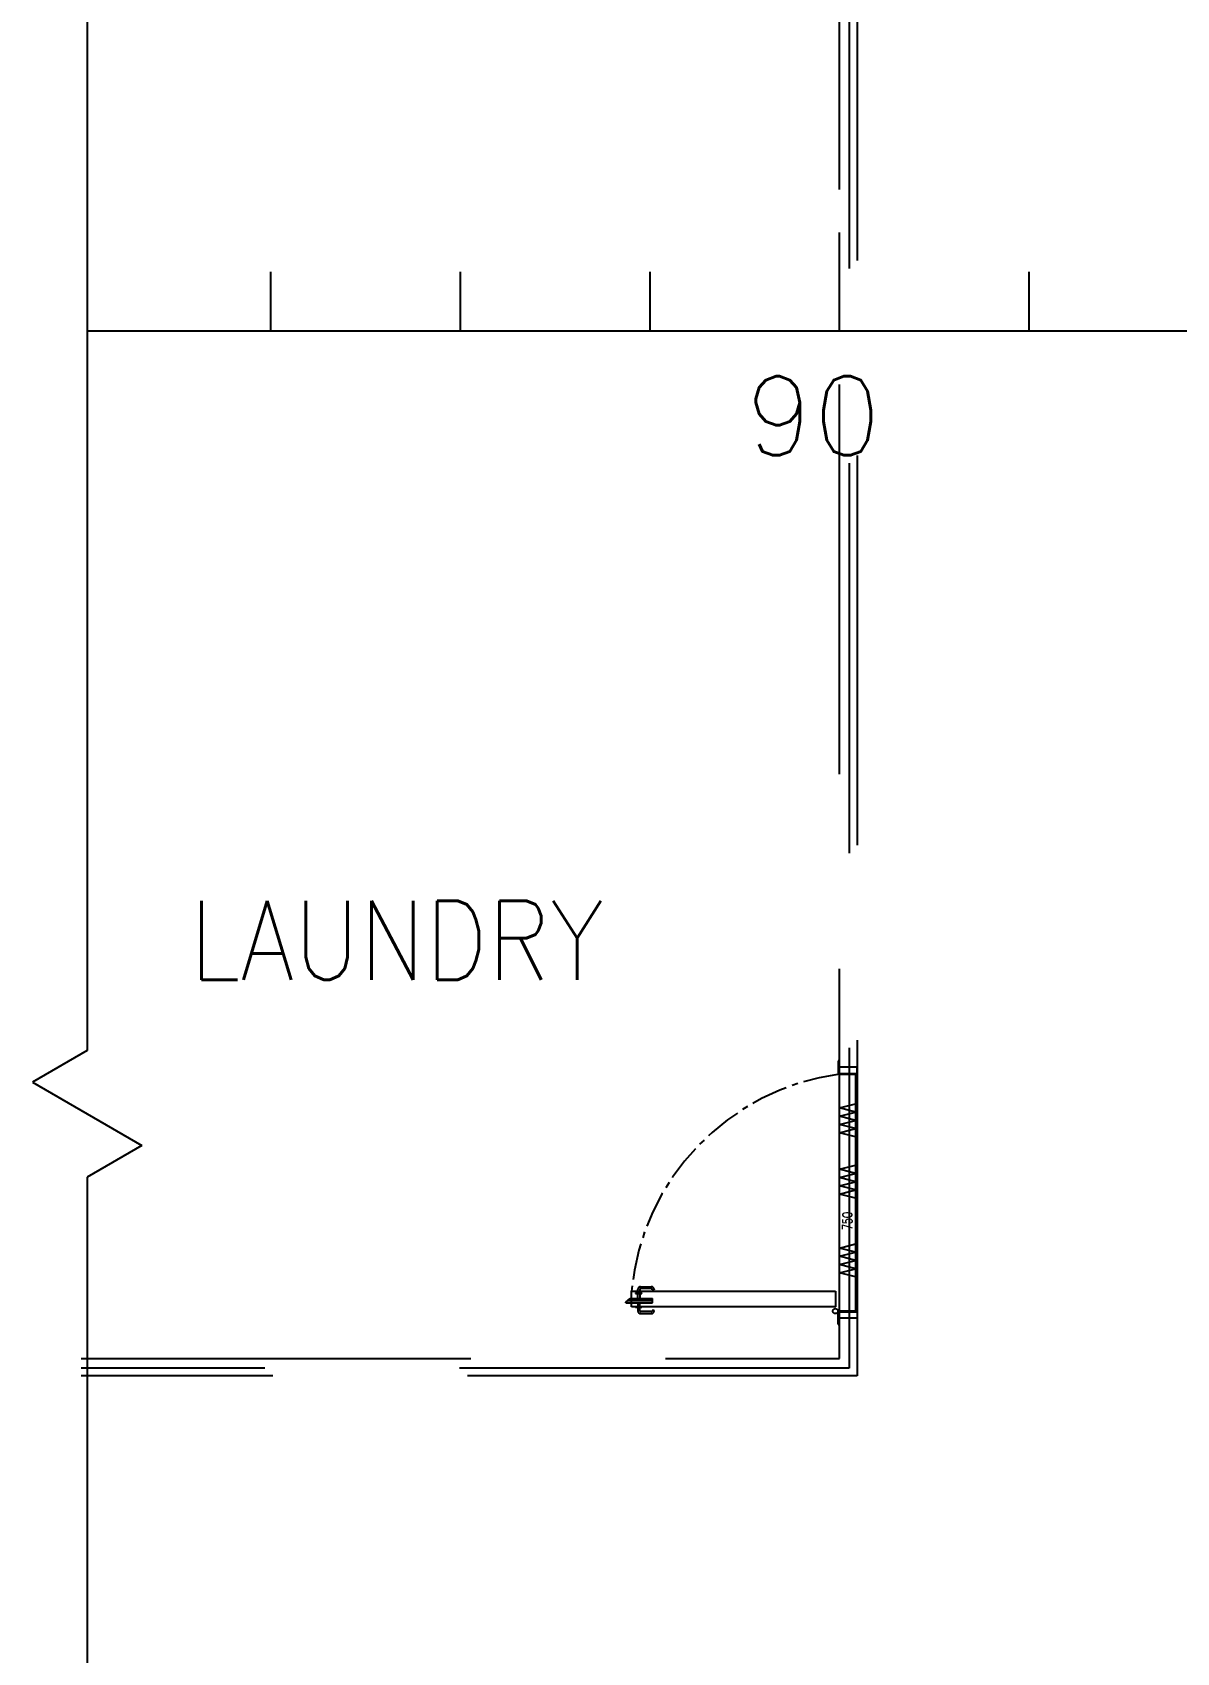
# Model space of a CAD drawing. Header units: millimetres. Extents: x 1638 to 3309, y -435 to 1865.
# Drawn here: x 2275.99 to 2294.65, y -215.03 to -188.63 of the extents above; entities that cross this region are included whole.
import ezdxf
from ezdxf.enums import TextEntityAlignment as Align

# ---------------------------------------------------------------- set-up
doc = ezdxf.new("R2010")
doc.units = ezdxf.units.MM
doc.linetypes.add('CENTER2', pattern=[1.125, 0.75, -0.125, 0.125, -0.125])
doc.linetypes.add('HIDDEN', pattern=[9.525, 6.35, -3.175])
doc.layers.add('ballast', color=1, linetype='HIDDEN', lineweight=25)
for name, color, linetype in [('Frame', 243, 'Continuous'), ('PANEL', 7, 'Continuous'), ('REF', 6, 'Continuous')]:
    doc.layers.add(name, color=color, linetype=linetype)
doc.styles.add('ROMANS', font='ROMANS.SHX')

# ---------------------------------------------------------------- blocks, each defined once
blk = doc.blocks.new('EXISTING BALLAST SYSTEM')
at = {"color": 8}
for p, q in [((2289.306, -176.604), (2289.306, -210.396)), ((2289.435, -176.476), (2289.435, -210.525)), ((2289.152, -210.242), (2289.152, -176.759)), ((2289.152, -193.5), (2276.885, -193.5)), ((2289.126, -205.397), (2289.126, -205.585)), ((2289.136, -205.595), (2289.28, -205.595)), ((2289.141, -205.492), (2289.141, -205.397)), ((2289.28, -205.492), (2289.141, -205.492)), ((2289.152, -209.469), (2289.152, -205.605)), ((2289.152, -205.605), (2289.409, -205.605)), ((2289.425, -205.492), (2289.28, -205.492)), ((2289.28, -205.595), (2289.419, -205.595)), ((2289.409, -205.605), (2289.409, -209.469)), ((2289.419, -205.595), (2289.419, -205.69)), ((2289.435, -205.69), (2289.435, -205.502)), ((2289.152, -206.158), (2289.409, -206.091)), ((2289.409, -206.226), (2289.152, -206.158)), ((2289.152, -206.293), (2289.409, -206.226)), ((2289.409, -206.361), (2289.152, -206.293)), ((2289.152, -206.428), (2289.409, -206.361)), ((2289.409, -206.495), (2289.152, -206.428)), ((2289.152, -206.563), (2289.409, -206.495)), ((2289.409, -206.63), (2289.152, -206.563)), ((2289.152, -207.156), (2289.409, -207.089)), ((2289.409, -207.224), (2289.152, -207.156)), ((2289.152, -207.291), (2289.409, -207.224)), ((2289.409, -207.359), (2289.152, -207.291)), ((2289.152, -207.426), (2289.409, -207.359)), ((2289.409, -207.494), (2289.152, -207.426)), ((2289.152, -207.561), (2289.409, -207.494)), ((2289.409, -207.628), (2289.152, -207.561)), ((2289.152, -208.44), (2289.409, -208.372)), ((2289.409, -208.507), (2289.152, -208.44)), ((2289.152, -208.575), (2289.409, -208.507)), ((2289.409, -208.642), (2289.152, -208.575)), ((2289.152, -208.71), (2289.409, -208.642)), ((2289.409, -208.777), (2289.152, -208.71)), ((2289.152, -208.845), (2289.409, -208.777)), ((2285.907, -209.07), (2286.082, -209.07)), ((2289.409, -208.912), (2289.152, -208.845)), ((2285.668, -209.32), (2285.738, -209.26)), ((2285.668, -209.332), (2285.668, -209.32)), ((2285.668, -209.332), (2286.099, -209.332)), ((2285.696, -209.296), (2286.099, -209.296)), ((2285.738, -209.26), (2286.099, -209.26)), ((2285.761, -209.399), (2285.761, -209.141)), ((2285.761, -209.141), (2289.084, -209.141)), ((2285.93, -209.168), (2285.826, -209.168)), ((2285.826, -209.168), (2285.826, -209.18)), ((2285.826, -209.18), (2285.93, -209.18)), ((2285.862, -209.168), (2285.862, -209.116)), ((2285.862, -209.26), (2285.862, -209.18)), ((2285.862, -209.332), (2285.862, -209.399)), ((2285.894, -209.116), (2285.894, -209.168)), ((2285.894, -209.18), (2285.894, -209.26)), ((2285.894, -209.399), (2285.894, -209.332)), ((2286.082, -209.102), (2285.907, -209.102)), ((2285.93, -209.18), (2285.93, -209.168)), ((2286.095, -209.122), (2286.095, -209.116)), ((2286.127, -209.122), (2286.095, -209.122)), ((2286.099, -209.332), (2286.099, -209.26)), ((2286.127, -209.116), (2286.127, -209.122)), ((2289.084, -209.141), (2289.084, -209.399)), ((2289.084, -209.399), (2285.761, -209.399)), ((2285.826, -209.399), (2285.93, -209.399)), ((2285.826, -209.411), (2285.826, -209.399)), ((2285.93, -209.411), (2285.826, -209.411)), ((2285.862, -209.411), (2285.862, -209.463)), ((2285.894, -209.463), (2285.894, -209.411)), ((2286.082, -209.476), (2285.907, -209.476)), ((2285.907, -209.509), (2286.082, -209.509)), ((2285.93, -209.399), (2285.93, -209.411)), ((2286.127, -209.456), (2286.095, -209.456)), ((2286.095, -209.456), (2286.095, -209.463)), ((2286.127, -209.463), (2286.127, -209.456)), ((2289.126, -209.678), (2289.126, -209.489)), ((2289.136, -209.479), (2289.28, -209.479)), ((2289.28, -209.582), (2289.141, -209.582)), ((2289.141, -209.582), (2289.141, -209.678)), ((2289.409, -209.469), (2289.152, -209.469)), ((2289.28, -209.479), (2289.419, -209.479)), ((2289.425, -209.582), (2289.28, -209.582)), ((2289.419, -209.479), (2289.419, -209.384)), ((2289.435, -209.384), (2289.435, -209.572)), ((2276.789, -210.242), (2289.152, -210.242)), ((2289.306, -210.396), (2276.789, -210.396)), ((2289.435, -210.525), (2276.789, -210.525))]:
    blk.add_line(p, q, dxfattribs=at)
blk.add_circle((2289.083, -209.468), 0.0412, dxfattribs=at)
for centre, radius, start, end in [((2289.134, -205.397), 0.00773, 0, 180), ((2289.136, -205.585), 0.0103, 180, 270), ((2289.425, -205.502), 0.0103, 360, 90), ((2289.427, -205.69), 0.00773, 180, 0), ((2285.907, -209.116), 0.0455, 90, 180), ((2286.082, -209.116), 0.0455, 360, 90), ((2285.907, -209.116), 0.0134, 90, 180), ((2286.082, -209.116), 0.0134, 360, 90), ((2285.907, -209.463), 0.0455, 180, 270), ((2285.907, -209.463), 0.0134, 180, 270), ((2286.082, -209.463), 0.0455, 270, 0), ((2286.082, -209.463), 0.0134, 270, 0), ((2289.136, -209.489), 0.0103, 90, 180), ((2289.427, -209.384), 0.00773, 0, 180), ((2289.425, -209.572), 0.0103, 270, 0), ((2289.134, -209.678), 0.00773, 180, 0)]:
    blk.add_arc(centre, radius, start, end, dxfattribs=at)
at = {"color": 8, "linetype": 'CENTER2', "ltscale": 0.8}
blk.add_arc((2289.674, -209.5), 3.93, 97.6445, 174.758, dxfattribs=at)
at = {"layer": 'Frame', "color": 8}
for p, q in [((2289.152, -193.5), (2289.152, -191.891)), ((2279.879, -193.5), (2279.879, -192.534)), ((2282.97, -193.5), (2282.97, -192.534)), ((2286.061, -193.5), (2286.061, -192.534)), ((2292.242, -193.5), (2292.242, -192.534)), ((2354.089, -193.5), (2276.885, -193.5))]:
    blk.add_line(p, q, dxfattribs=at)
at = {"layer": 'REF', "color": 8}
for p, q in [((2276.885, -181.923), (2276.885, -205.224)), ((2276.885, -205.224), (2275.992, -205.739)), ((2275.992, -205.739), (2277.777, -206.769)), ((2277.777, -206.769), (2276.885, -207.284)), ((2276.885, -207.284), (2276.885, -212.475)), ((2276.885, -212.475), (2276.885, -234.71))]:
    blk.add_line(p, q, dxfattribs=at)
at = {"color": 8, "style": 'ROMANS', "width": 0.88}
blk.add_text('LAUNDRY', height=1.2878, dxfattribs=at).set_placement((2281.933, -204.068), align=Align.CENTER)
at = {"layer": 'Frame', "color": 8, "style": 'ROMANS'}
blk.add_text(' 90', height=1.2878, dxfattribs=at).set_placement((2286.737, -195.523))
at = {"layer": 'PANEL', "color": 8, "style": 'ROMANS', "width": 0.75}
blk.add_text('750', height=0.1545, rotation=90, dxfattribs=at).set_placement((2289.354, -208.148))

msp = doc.modelspace()

# ---------------------------------------------------------------- block references
at = {"layer": 'ballast'}
msp.add_blockref('EXISTING BALLAST SYSTEM', (0, 0), dxfattribs=at)

doc.saveas('drawing.dxf')
